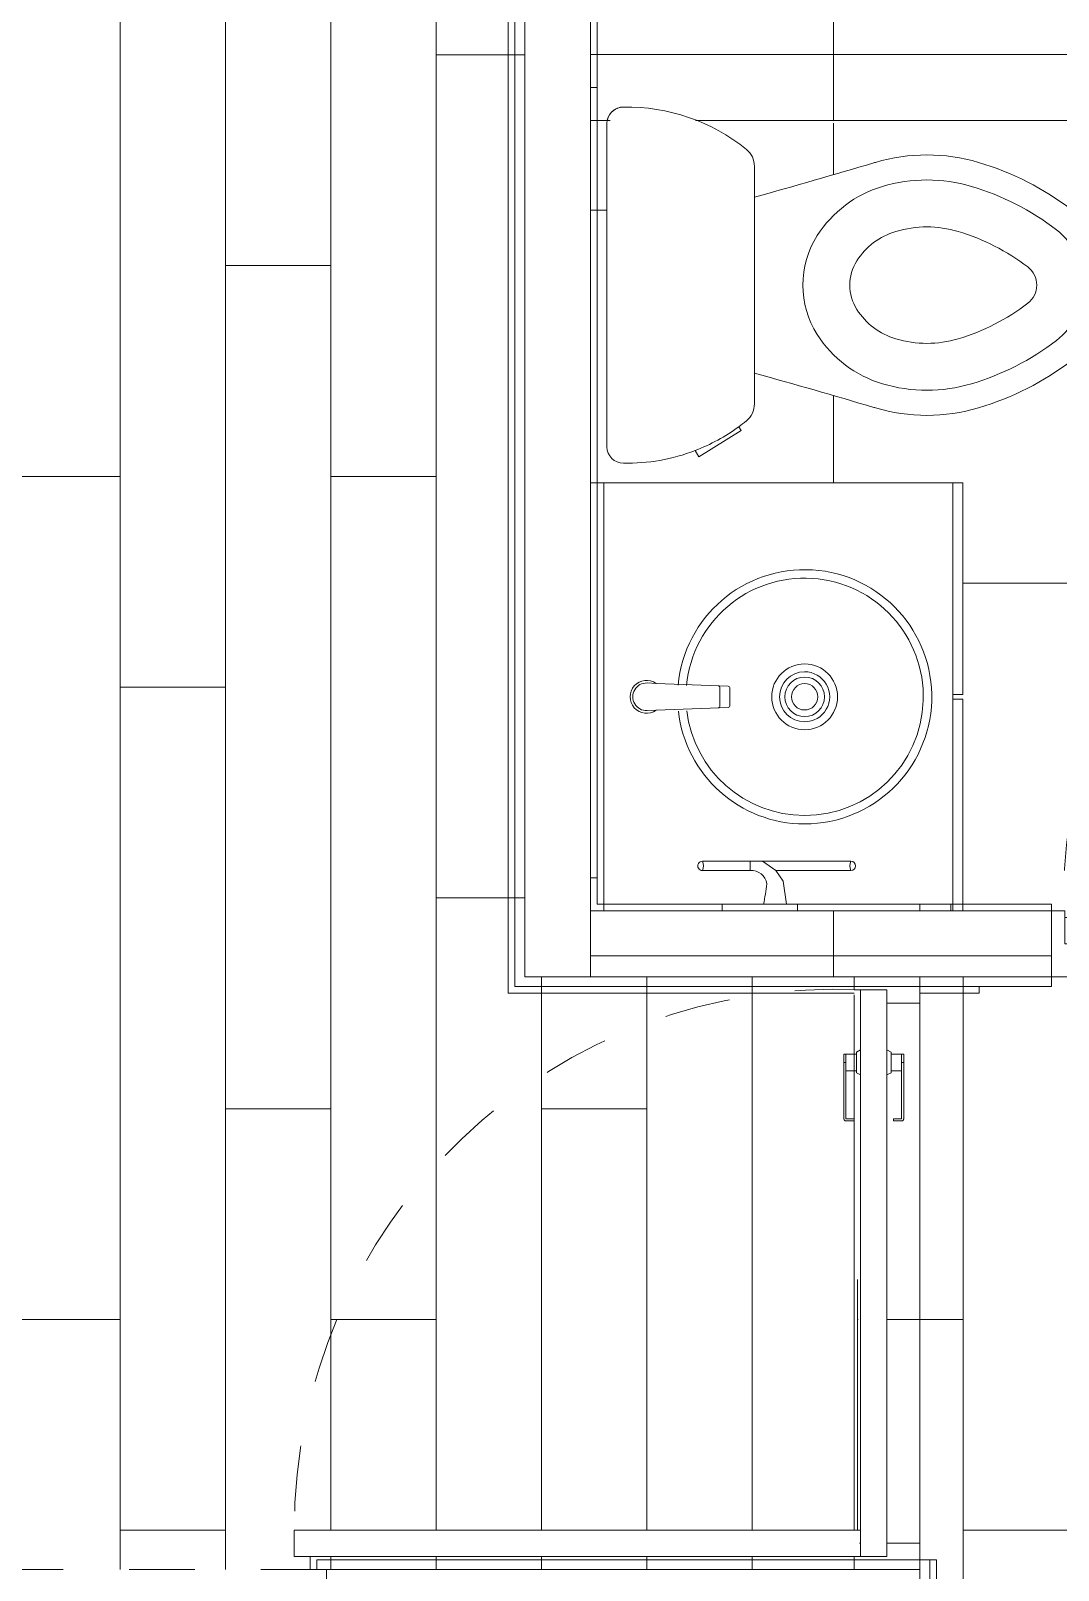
# Model space of a CAD drawing. Header units: metres. Extents: x 3856 to 4207, y -1118 to -691.
# Drawn here: x 3999.007 to 4000.567, y -987.728 to -985.391 of the extents above; entities that cross this region are included whole.
import ezdxf

# ---------------------------------------------------------------- set-up
doc = ezdxf.new("R2010")
doc.units = ezdxf.units.M
doc.linetypes.add('Basculante', pattern=[0.003, 0.002, -0.001])
doc.linetypes.add('Derribado', pattern=[0.0048000000000000004, 0.0032, -0.0016])
for name, color, linetype, lineweight in [('Basculante', 7, 'Basculante', 9), ('Casework', 7, 'Continuous', 9), ('Detail Items', 7, 'Continuous', 9), ('Doors', 7, 'Continuous', 9), ('Floors', 7, 'Continuous', 9), ('Furniture', 7, 'Continuous', 9), ('Linea de proyección', 7, 'Derribado', 9), ('Líneas medias', 7, 'Continuous', 9), ('Panel', 7, 'Continuous', 9), ('Plumbing Fixtures', 7, 'Continuous', 9), ('Surface Pattern', 7, 'Continuous', 9), ('Walls', 7, 'Continuous', 9)]:
    doc.layers.add(name, color=color, linetype=linetype, lineweight=lineweight)
doc.layers.add('ROA-E00-URB-A101-MASTER_PLAN cambio estaciomientos_dwg', color=7, linetype='Continuous', lineweight=9, true_color=0x767676)

# ---------------------------------------------------------------- blocks, each defined once
blk = doc.blocks.new('Espejo Dilatado - Espejo Dilatado 0_80_1_20-5493459-IMPLANTACIÓN - KIT COMERCIAL')
at = {"layer": 'Furniture'}
for p, q in [((3999.86676111189, -985.4773450428956), (3999.856761111889, -985.4773450428956)), ((3999.856761111889, -985.4773450428956), (3999.856761111889, -986.6773450428957)), ((3999.856761111889, -986.6773450428957), (3999.856761111889, -985.4773450428956)), ((3999.856761111889, -985.4773450428956), (3999.86676111189, -985.4773450428956)), ((3999.86676111189, -986.6773450428957), (3999.86676111189, -985.4773450428956)), ((3999.86676111189, -985.4773450428956), (3999.86676111189, -986.6773450428957)), ((3999.856761111889, -986.6773450428957), (3999.86676111189, -986.6773450428957)), ((3999.86676111189, -986.6773450428957), (3999.856761111889, -986.6773450428957))]:
    blk.add_line(p, q, dxfattribs=at)
blk = doc.blocks.new('Toilet-Pressure_Lite_1_0-Kohler-Highline-3519-TR - SANITARIO ACUACER PLUS REDONDO BLANCO REF_ 320381001 CORONA O SIMILAR-5486827-IMPLANTACIÓN - KIT COMERCIAL')
at = {"layer": 'Plumbing Fixtures', "color": 254, "true_color": 0xd4d4d4}
for p, q in [((0.2453633312441978, -0.02488760880128695), (-0.2453633312441851, -0.02488760880128532)), ((-0.2511235076043945, -0.1586168025067784), (-0.2604864728247689, -0.1643996283855014)), ((-0.2604864728247689, -0.1643996283855014), (-0.2208485963497019, -0.2285772582551908)), ((-0.2208485963497019, -0.2285772582551908), (-0.2150025343455673, -0.2249665689222257)), ((-0.1801879070843139, -0.2486238226514315), (-0.1335038235810955, -0.2486238226514318)), ((-0.1335038235810976, -0.2486238226514313), (0.1335038235811084, -0.2486238226514322)), ((0.1335038235811085, -0.2486238226514326), (0.1801879070843915, -0.2486238226514327))]:
    blk.add_line(p, q, dxfattribs=at)
for centre, radius, start, end in [((-0.2453633312441852, -0.04991166875583894), 0.02502405995455369, 89.99999999999942, 179.9901267725375), ((0.2453633312441978, -0.04991166875583894), 0.02502405995455361, 0.009873227428799128, 89.99999999999955), ((0.01867325192090464, -0.05474585009522057), 0.2891011349082466, 179.041033857832, 201.0565576279492), ((-0.01867325192089106, -0.05474585009522097), 0.2891011349082456, 321.0401872936812, 0.9589661421662968), ((0.0186732519209162, -0.05474585009521459), 0.2891011349082593, 201.0565576279491, 216.0714011282932), ((0.0186732519211403, -0.05474585009503905), 0.2891011349085438, 216.0714011282955, 218.9598127063157), ((-0.1807751328754266, -0.2160244707817613), 0.03260464041286635, 218.9598127063169, 271.03198128461), ((-11.2240854769846, 2.8397080849147), 11.5125494736006, 343.499834416691, 344.4393742477518), ((11.22408547696277, 2.839708084908398), 11.51254947357787, 195.5606257522464, 196.500165583309), ((0.1807751328754392, -0.2160244707817613), 0.03260464041286638, 268.9680187155031, 321.0401872936816), ((1.691979889528739e-17, -0.4619016384278686), 0.1397149858700203, 57.47528716592663, 122.5247128340887), ((0.02026089771574521, -0.493674626914924), 0.1773982284805788, 122.5247128340887, 163.475287165926), ((-0.02026089771573291, -0.4936746269149241), 0.1773982284805789, 16.52471283407371, 57.47528716592652), ((0, -0.4619016384278684), 0.0684932195923898, 57.47528716592697, 122.5247128340891), ((0.02026089771574526, -0.493674626914924), 0.1061764622029484, 122.5247128340891, 163.4752871659259), ((-0.02026089771573321, -0.4936746269149244), 0.1061764622029489, 16.5247128340742, 57.4752871659268), ((0.07766470487947394, -0.510705344583166), 0.2753751223644956, 163.4752871659259, 196.5247128342936), ((0.02026089771679765, -0.4936746269152477), 0.2154982284816792, 162.8318533002804, 163.475287165923), ((0.07766470487947363, -0.510705344583166), 0.237275122364496, 163.4752871659259, 196.5247128342936), ((-0.0776647048794614, -0.510705344583166), 0.2372751223644962, 343.475287165705, 16.52471283407368), ((-0.02026089771699315, -0.4936746269153044), 0.2154982284818946, 16.52471283407571, 17.16814669972034), ((-0.07766470487946132, -0.510705344583166), 0.2753751223644956, 343.4752871657053, 16.52471283407404), ((0.07766470487947408, -0.5107053445831659), 0.166053356086866, 163.475287165926, 196.5247128342936), ((-0.07766470487946121, -0.510705344583166), 0.1660533560868658, 343.4752871657053, 16.52471283407409), ((0.2319525351493265, -0.464930811379925), 0.3269882573959152, 196.5247128342937, 217.4752871657339), ((-0.2319525351493138, -0.464930811379925), 0.3269882573959152, 322.5247128342638, 343.4752871657054), ((0.2319525351493288, -0.4649308113799238), 0.3982100236735481, 196.5247128342936, 217.4752871657335), ((-0.231952535149313, -0.4649308113799255), 0.3982100236735447, 322.5247128342634, 343.4752871657051), ((0.2319525351493348, -0.4649308113799206), 0.436310023673554, 196.5247128342939, 217.4752871657337), ((-0.2319525351493077, -0.4649308113799281), 0.4363100236735383, 322.5247128342636, 343.4752871657055), ((0, -0.6427553522047058), 0.03471519007403445, 217.4752871657339, 322.524712834264), ((3.383959779057477e-17, -0.6427553522047058), 0.1059369563516646, 217.4752871657334, 322.5247128342636), ((-5.075939668586216e-17, -0.6427553522047058), 0.1440369563516639, 217.4752871657338, 322.524712834264)]:
    blk.add_arc(centre, radius, start, end, dxfattribs=at)
blk = doc.blocks.new('COUR-PUERTA-SIMPLE - P-04 90 cm x 2_10 cm-12032438-IMPLANTACIÓN - KIT COMERCIAL')
at = {"layer": 'Detail Items'}
for p, q in [((0.3899999999999993, -0.03999999999998913), (0.4300000000000015, -0.03999999999998932)), ((0.3899999999999973, -0.8999999999999879), (0.3900000000000016, -0.03999999999998915)), ((0.3900000000000016, -0.03999999999998912), (0.3899999999999973, -0.8999999999999879)), ((0.4300000000000015, -0.03999999999998932), (0.3900000000000016, -0.03999999999998913)), ((0.4099999999999996, -0.03999999999998909), (0.4099999999999996, -0.04146767998336611)), ((0.4300000000000015, -0.03999999999998932), (0.4299999999999973, -0.899999999999988)), ((0.4299999999999973, -0.8999999999999881), (0.4300000000000015, -0.03999999999998942)), ((0.4299999999999973, -0.899999999999988), (0.3899999999999973, -0.8999999999999879)), ((0.3899999999999973, -0.8999999999999879), (0.4299999999999973, -0.899999999999988))]:
    blk.add_line(p, q, dxfattribs=at)
at = {"layer": 'Doors'}
for p, q in [((-0.4500000000000018, 0.05000000000000356), (-0.4099999999999955, 0.05000000000000348)), ((-0.4500000000000021, -0.04999999999999603), (-0.4500000000000018, 0.05000000000000356)), ((-0.4099999999999955, 0.05000000000000348), (-0.4099999999999955, 7.698508497355761e-16)), ((0.4099999999999946, 0.05000000000000192), (0.4500000000000011, 0.05000000000000188)), ((0.4099999999999944, -7.714048429156676e-16), (0.4099999999999946, 0.05000000000000192)), ((0.4500000000000011, 0.05000000000000188), (0.4500000000000011, -0.04999999999999755)), ((-0.3326999999987722, 0.0254000000039965), (-0.3326999999987722, 0.02222500000404271)), ((-0.319999999999969, 0.02540000000006156), (-0.3326999999999687, 0.02540000000006156)), ((-0.3199999999999689, 0.02540000000006156), (-0.2342443741382885, 0.02540000000006122)), ((-0.2342443741382885, 0.02540000000006099), (-0.319999999999969, 0.02540000000006121)), ((-0.3199999999999673, 0.02540000000006121), (-0.3199999999999673, 0.02222500000006084)), ((-0.3199999999999614, 0.02222500000006119), (-0.3199999999999614, 0.02540000000006124)), ((-0.4300000000000009, 7.952305480785055e-16), (-0.430000000000001, -0.04999999999999606)), ((-0.4099999999999955, 7.714048429156676e-16), (-0.4300000000000009, 7.952305480785055e-16)), ((-0.3357437563311982, 0.006350000003927199), (-0.3390499999987491, 3.950299287680536e-12)), ((-0.3042562436675182, 0.006350000000019384), (-0.3357437563324197, 0.006350000000019384)), ((-0.3042562436675183, 0.006350000000019384), (-0.3357437563324197, 0.006350000000019384)), ((-0.3326999999999687, 0.02222500000006084), (-0.3199999999999689, 0.02222500000006084)), ((-0.3326999999987722, 0.0222250000039734), (-0.3326999999987722, 0.006350000003927199)), ((-0.3072999999999689, 0.02222499999999738), (-0.332699999999969, 0.02222499999999738)), ((-0.3072999999999689, 0.02222499999999738), (-0.332699999999969, 0.02222499999999738)), ((-0.332699999999969, 0.006350000000019412), (-0.3072999999999689, 0.006350000000019412)), ((-0.332699999999969, 0.006350000000019412), (-0.3072999999999689, 0.006350000000019412)), ((-0.319999999999969, 0.02222500000006084), (-0.2342443741382885, 0.02222500000006062)), ((-0.2342443741382885, 0.02222500000006085), (-0.3199999999999689, 0.02222500000006119)), ((-0.307299999998726, 0.006350000003927199), (-0.307299999998726, 0.0222250000039734)), ((-0.3009499999987491, 3.950299287680536e-12), (-0.3042562436663, 0.006350000003927199)), ((-0.2342443741382885, 0.02222500000006062), (-0.2342443741382885, 0.009881210761383201)), ((-0.2342443741382885, 0.00988121076138343), (-0.2342443741382885, 0.02222500000006085)), ((-0.2342443741382885, 0.009881210761383201), (-0.231099999999969, 0.009881210761383192)), ((-0.231099999999969, 0.009881210761383416), (-0.2342443741382885, 0.009881210761383428)), ((-0.231099999999969, 0.009881210761383192), (-0.2310999999999689, 0.02225562586174137)), ((-0.2310999999999689, 0.02225562586174159), (-0.231099999999969, 0.009881210761383416)), ((0.43, -8.417599950400976e-16), (0.4099999999999944, -7.714048429156676e-16)), ((0.4299999999999998, -0.03999999999997289), (0.43, -8.375300453167256e-16)), ((-0.3390499999987491, -0.03999999999604061), (-0.3357437563311982, -0.04634999999608681)), ((-0.3357437563324199, -0.04635000000001084), (-0.3042562436675185, -0.04635000000001084)), ((-0.33574375633242, -0.04635000000001084), (-0.3042562436675186, -0.04635000000001084)), ((-0.3326999999987722, -0.04634999999608681), (-0.3326999999987722, -0.06222499999606371)), ((-0.3072999999999692, -0.04635000000001088), (-0.3326999999999692, -0.04635000000001088)), ((-0.3072999999999692, -0.04635000000001088), (-0.3326999999999692, -0.04635000000001088)), ((-0.307299999998726, -0.06222499999606371), (-0.307299999998726, -0.04634999999608681)), ((-0.3042562436663, -0.04634999999608681), (-0.3009499999987491, -0.03999999999604061)), ((-0.430000000000001, -0.04999999999999606), (-0.4500000000000021, -0.04999999999999603)), ((-0.3326999999987722, -0.06222499999606371), (-0.3326999999987722, -0.06539999999608681)), ((-0.3199999999999692, -0.0622250000000523), (-0.332699999999969, -0.0622250000000523)), ((-0.3326999999999692, -0.06222499999998884), (-0.3072999999999692, -0.06222499999998884)), ((-0.3326999999999692, -0.06222499999998884), (-0.3072999999999692, -0.06222499999998884)), ((-0.332699999999969, -0.06540000000005301), (-0.3199999999999693, -0.06540000000005301)), ((-0.3199999999999693, -0.0622250000000523), (-0.2342443741382888, -0.06222500000005208)), ((-0.2342443741382888, -0.06222500000005231), (-0.3199999999999692, -0.06222500000005265)), ((-0.3199999999999676, -0.06540000000005268), (-0.3199999999999676, -0.0622250000000523)), ((-0.3199999999999616, -0.06222500000005265), (-0.3199999999999616, -0.0654000000000527)), ((-0.3199999999999692, -0.06540000000005303), (-0.2342443741382888, -0.06540000000005268)), ((-0.2342443741382888, -0.06540000000005244), (-0.3199999999999693, -0.06540000000005267)), ((-0.2342443741382888, -0.06222500000005209), (-0.2342443741382888, -0.04988121076137467)), ((-0.2342443741382888, -0.0498812107613749), (-0.2342443741382888, -0.06222500000005231)), ((-0.2342443741382888, -0.04988121076137467), (-0.2310999999999692, -0.04988121076137465)), ((-0.2310999999999692, -0.04988121076137488), (-0.2342443741382888, -0.04988121076137489)), ((-0.2310999999999692, -0.04988121076137467), (-0.2310999999999692, -0.06225562586173284)), ((-0.2310999999999692, -0.06225562586173306), (-0.2310999999999692, -0.04988121076137488)), ((0.4500000000000011, -0.04999999999999755), (0.4299999999999998, -0.04999999999999767))]:
    blk.add_line(p, q, dxfattribs=at)
at = {"layer": 'Doors', "flags": 128}
for points in [[(-0.2342443741382885, 0.02540000000006122), (-0.2335446850683215, 0.02532116397553206), (-0.2328800813299698, 0.02508860906940505), (-0.2322838889298179, 0.02471399655573814), (-0.231786003444292, 0.0242161110702122), (-0.2314113909306251, 0.02361991867006024), (-0.2311788360244981, 0.02295531493170854), (-0.231099999999969, 0.02225562586174159)], [(-0.231099999999969, 0.02225562586174137), (-0.2311788360244981, 0.02295531493170832), (-0.2314113909306251, 0.02361991867006001), (-0.231786003444292, 0.02421611107021197), (-0.2322838889298179, 0.0247139965557379), (-0.2328800813299698, 0.02508860906940482), (-0.2335446850683215, 0.02532116397553183), (-0.2342443741382885, 0.02540000000006099)], [(-0.2342443741382887, -0.06540000000005268), (-0.2335446850683218, -0.06532116397552352), (-0.2328800813299701, -0.06508860906939652), (-0.2322838889298182, -0.0647139965557296), (-0.2317860034442923, -0.06421611107020367), (-0.2314113909306253, -0.0636199186700517), (-0.2311788360244984, -0.06295531493170001), (-0.2310999999999692, -0.06225562586173306)], [(-0.2310999999999692, -0.06225562586173284), (-0.2311788360244984, -0.06295531493169979), (-0.2314113909306253, -0.06361991867005148), (-0.2317860034442923, -0.06421611107020343), (-0.2322838889298182, -0.06471399655572938), (-0.2328800813299701, -0.06508860906939629), (-0.2335446850683218, -0.06532116397552329), (-0.2342443741382887, -0.06540000000005246)]]:
    blk.add_lwpolyline(points, dxfattribs=at)
at = {"layer": 'Linea de proyección'}
blk.add_arc((0.3899999999999987, -0.07906976744185282), 0.8209302325581358, 177.2721449367939, 269.9999999999992, dxfattribs=at)
at = {"layer": 'Panel'}
for p, q in [((-0.4300000000000103, -0.0399999999999907), (-0.4300000000000103, -7.613909502879324e-16)), ((-0.4300000000000103, -7.613909502879324e-16), (0.4299999999999994, -7.613909502879324e-16)), ((0.4299999999999994, -7.613909502879324e-16), (0.4299999999999994, -0.0399999999999907)), ((0.3899999999999733, -0.0399999999999907), (-0.4300000000000103, -0.0399999999999907))]:
    blk.add_line(p, q, dxfattribs=at)
blk = doc.blocks.new('COUR-PUERTA-SIMPLE - P-05 _ 80 cm x 210 cm-12032437-IMPLANTACIÓN - KIT COMERCIAL')
at = {"layer": 'Detail Items'}
for p, q in [((0.3799999999999979, 0.7999999999999883), (0.3399999999999979, 0.7999999999999882)), ((0.3399999999999979, 0.7999999999999882), (0.3400000000000016, 0.03999999999998915)), ((0.3399999999999979, 0.799999999999988), (0.3799999999999979, 0.7999999999999882)), ((0.3400000000000016, 0.0399999999999892), (0.3399999999999979, 0.799999999999988)), ((0.3800000000000016, 0.0399999999999894), (0.3799999999999979, 0.7999999999999883)), ((0.3799999999999979, 0.7999999999999883), (0.3800000000000016, 0.03999999999998942)), ((0.3399999999999995, 0.0399999999999892), (0.3800000000000016, 0.0399999999999894)), ((0.3800000000000016, 0.0399999999999894), (0.3400000000000016, 0.0399999999999892)), ((0.3599999999999997, 0.03999999999998916), (0.3599999999999997, 0.04146767998336619))]:
    blk.add_line(p, q, dxfattribs=at)
at = {"layer": 'Doors'}
for p, q in [((-0.3800000000000011, 0.04999999999999614), (-0.4000000000000015, 0.04999999999999611)), ((-0.4000000000000015, 0.04999999999999611), (-0.4000000000000013, -0.05000000000000346)), ((-0.380000000000001, -7.106315536020694e-16), (-0.3800000000000011, 0.04999999999999614)), ((-0.2827000000011052, 0.06539999999587891), (-0.2827000000011052, 0.0622249999958558)), ((-0.269999999999969, 0.06540000000005268), (-0.2826999999999688, 0.06540000000005268)), ((-0.2826999999999688, 0.06222500000005265), (-0.2699999999999691, 0.06222500000005265)), ((-0.2827000000011052, 0.0622249999958558), (-0.2827000000011052, 0.0463499999958789)), ((-0.257299999999969, 0.06222499999998884), (-0.282699999999969, 0.06222499999998884)), ((-0.257299999999969, 0.06222499999998884), (-0.282699999999969, 0.06222499999998884)), ((-0.269999999999969, 0.06540000000005267), (-0.1842443741382885, 0.06540000000005244)), ((-0.1842443741382885, 0.06540000000005268), (-0.269999999999969, 0.06540000000005303)), ((-0.2699999999999614, 0.0654000000000527), (-0.2699999999999614, 0.06222500000005265)), ((-0.2699999999999674, 0.0622250000000523), (-0.2699999999999674, 0.06540000000005268)), ((-0.269999999999969, 0.06222500000005265), (-0.1842443741382886, 0.06222500000005231)), ((-0.1842443741382885, 0.06222500000005208), (-0.269999999999969, 0.0622250000000523)), ((-0.257300000001059, 0.0463499999958789), (-0.257300000001059, 0.0622249999958558)), ((-0.1842443741382886, 0.06222500000005231), (-0.1842443741382886, 0.0498812107613749)), ((-0.1842443741382886, 0.04988121076137467), (-0.1842443741382886, 0.06222500000005209)), ((-0.1842443741382886, 0.04988121076137489), (-0.1810999999999691, 0.04988121076137488)), ((-0.1810999999999691, 0.04988121076137465), (-0.1842443741382886, 0.04988121076137467)), ((-0.1810999999999691, 0.04988121076137488), (-0.181099999999969, 0.06225562586173306)), ((-0.181099999999969, 0.06225562586173284), (-0.1810999999999691, 0.04988121076137467)), ((0.4000000000000012, 0.0499999999999978), (0.3800000000000007, 0.04999999999999757)), ((0.4000000000000015, -0.05000000000000197), (0.4000000000000012, 0.0499999999999978)), ((-0.2857437563335312, 0.0463499999958789), (-0.2890500000010821, 0.0399999999958327)), ((-0.2542562436675183, 0.04635000000001085), (-0.2857437563324197, 0.04635000000001085)), ((-0.2542562436675183, 0.04635000000001085), (-0.2857437563324197, 0.04635000000001085)), ((-0.282699999999969, 0.04635000000001088), (-0.257299999999969, 0.04635000000001088)), ((-0.282699999999969, 0.04635000000001088), (-0.257299999999969, 0.04635000000001088)), ((-0.2509500000010821, 0.0399999999958327), (-0.254256243668633, 0.0463499999958789)), ((0.3800000000000007, 0.03999999999997279), (0.3800000000000007, 7.360112519450013e-16)), ((0.3800000000000007, 7.360112519446048e-16), (0.3599999999999951, 6.868058484392306e-16)), ((0.3599999999999951, 6.868058484392306e-16), (0.3599999999999953, -0.05000000000000203)), ((-0.3599999999999954, -6.868058484392306e-16), (-0.380000000000001, -7.106315536020694e-16)), ((-0.3599999999999954, -0.0500000000000034), (-0.3599999999999954, -6.852518552591391e-16)), ((-0.2890500000010821, -4.158209776505828e-12), (-0.2857437563335312, -0.006350000004135109)), ((-0.2857437563324194, -0.006350000000019389), (-0.254256243667518, -0.006350000000019389)), ((-0.2857437563324194, -0.006350000000019389), (-0.254256243667518, -0.006350000000019389)), ((-0.2827000000011052, -0.006350000004135109), (-0.2827000000011052, -0.02222500000418131)), ((-0.2572999999999688, -0.006350000000019412), (-0.2826999999999688, -0.006350000000019412)), ((-0.2572999999999688, -0.006350000000019412), (-0.2826999999999688, -0.006350000000019412)), ((-0.2827000000011052, -0.02222500000425062), (-0.2827000000011052, -0.02540000000420441)), ((-0.2699999999999688, -0.02222500000006119), (-0.2826999999999686, -0.02222500000006119)), ((-0.2826999999999688, -0.02222499999999738), (-0.2572999999999688, -0.02222499999999738)), ((-0.2826999999999688, -0.02222499999999738), (-0.2572999999999688, -0.02222499999999738)), ((-0.2699999999999687, -0.02222500000006119), (-0.1842443741382883, -0.02222500000006085)), ((-0.1842443741382883, -0.02222500000006062), (-0.2699999999999688, -0.02222500000006084)), ((-0.2699999999999612, -0.02540000000006124), (-0.2699999999999612, -0.02222500000006119)), ((-0.2699999999999671, -0.02222500000006084), (-0.2699999999999671, -0.02540000000006121)), ((-0.257300000001059, -0.02222500000418131), (-0.257300000001059, -0.006350000004135109)), ((-0.254256243668633, -0.006350000004135109), (-0.2509500000010821, -4.158209776505828e-12)), ((-0.1842443741382883, -0.02222500000006085), (-0.1842443741382883, -0.00988121076138343)), ((-0.1842443741382883, -0.009881210761383201), (-0.1842443741382883, -0.02222500000006062)), ((-0.1842443741382883, -0.009881210761383428), (-0.1810999999999688, -0.009881210761383416)), ((-0.1810999999999688, -0.009881210761383192), (-0.1842443741382883, -0.009881210761383201)), ((-0.1810999999999688, -0.009881210761383416), (-0.1810999999999688, -0.02225562586174159)), ((-0.1810999999999688, -0.02225562586174137), (-0.1810999999999688, -0.009881210761383192)), ((-0.2826999999999686, -0.02540000000006121), (-0.2699999999999688, -0.02540000000006121)), ((-0.2699999999999688, -0.02540000000006121), (-0.1842443741382883, -0.02540000000006099)), ((-0.1842443741382883, -0.02540000000006122), (-0.2699999999999687, -0.02540000000006156)), ((-0.4000000000000013, -0.05000000000000346), (-0.3599999999999954, -0.0500000000000034)), ((0.3599999999999953, -0.05000000000000203), (0.4000000000000015, -0.05000000000000197))]:
    blk.add_line(p, q, dxfattribs=at)
at = {"layer": 'Doors', "flags": 128}
for points in [[(-0.1842443741382885, 0.06540000000005246), (-0.1835446850683216, 0.06532116397552329), (-0.1828800813299699, 0.06508860906939629), (-0.1822838889298179, 0.06471399655572938), (-0.181786003444292, 0.06421611107020343), (-0.1814113909306251, 0.06361991867005148), (-0.1811788360244981, 0.06295531493169979), (-0.181099999999969, 0.06225562586173284)], [(-0.181099999999969, 0.06225562586173306), (-0.1811788360244981, 0.06295531493170001), (-0.1814113909306251, 0.0636199186700517), (-0.181786003444292, 0.06421611107020367), (-0.1822838889298179, 0.0647139965557296), (-0.1828800813299699, 0.06508860906939652), (-0.1835446850683216, 0.06532116397552352), (-0.1842443741382885, 0.06540000000005268)], [(-0.1842443741382882, -0.02540000000006099), (-0.1835446850683213, -0.02532116397553183), (-0.1828800813299696, -0.02508860906940482), (-0.1822838889298176, -0.0247139965557379), (-0.1817860034442917, -0.02421611107021197), (-0.1814113909306248, -0.02361991867006001), (-0.1811788360244979, -0.02295531493170832), (-0.1810999999999687, -0.02225562586174137)], [(-0.1810999999999687, -0.02225562586174159), (-0.1811788360244979, -0.02295531493170854), (-0.1814113909306248, -0.02361991867006024), (-0.1817860034442917, -0.0242161110702122), (-0.1822838889298176, -0.02471399655573814), (-0.1828800813299696, -0.02508860906940505), (-0.1835446850683213, -0.02532116397553206), (-0.1842443741382882, -0.02540000000006122)]]:
    blk.add_lwpolyline(points, dxfattribs=at)
at = {"layer": 'Linea de proyección'}
blk.add_arc((0.3399999999999991, 0.07894736842104483), 0.7210526315789428, 90.00000000000045, 183.0963153979561, dxfattribs=at)
at = {"layer": 'Panel'}
for p, q in [((0.3399999999999767, 0.0399999999999907), (-0.3800000000000104, 0.0399999999999907)), ((-0.3800000000000104, 0.0399999999999907), (-0.3800000000000104, 7.613909502879324e-16)), ((0.3799999999999995, 7.613909502879324e-16), (0.3799999999999995, 0.0399999999999907)), ((-0.3800000000000104, 7.613909502879324e-16), (0.3799999999999995, 7.613909502879324e-16))]:
    blk.add_line(p, q, dxfattribs=at)
blk = doc.blocks.new('COUR-PUERTA_VANO - 90 cm x 235 cm-5925603-IMPLANTACIÓN - KIT COMERCIAL')
at = {"layer": 'Basculante'}
for p, q in [((0.4418113432835847, 0.05000000000000198), (-0.4581886567164151, 0.05000000000000198)), ((-0.4581886567164151, -0.04999999999999642), (0.4418113432835847, -0.04999999999999642))]:
    blk.add_line(p, q, dxfattribs=at)
at = {"layer": 'Líneas medias'}
for p, q in [((-0.4581886567164151, 0.05000000000000198), (-0.4581886567164151, -0.04999999999999642)), ((0.4418113432835846, -0.04999999999999642), (0.4418113432835846, 0.05000000000000198))]:
    blk.add_line(p, q, dxfattribs=at)
blk = doc.blocks.new('Lavm_Vessel_ManantialDuo_34_5x34_5x13_5_Corona - Lavm_Vessel_ManantialDuo_34_5x34_5x13_5_Corona-V227-IMPLANTACIÓN - KIT COMERCIAL')
at = {"layer": 'Detail Items', "color": 253, "true_color": 0xaaaaaa}
for radius in [0.04999999999999995, 0.02999999999999998, 0.01999999999999999]:
    blk.add_circle((1.887826457046718e-14, 2.535631795676227e-14), radius, dxfattribs=at)
for radius, start, end in [(0.193, 3.702555429209836e-13, 264.7666959234288), (0.1801707449424514, 3.702555429209845e-13, 264.5064414240857), (0.1801707449424513, 276.7225750044457, 4.452776554048924e-14), (0.1929999999999999, 276.4669895084692, 4.452776554048924e-14)]:
    blk.add_arc((1.887826457046718e-14, 2.535631795676227e-14), radius, start, end, dxfattribs=at)
blk = doc.blocks.new('NN1020001_Lvm Monocontrol Inna Alta _1_ - Mate Black-10382052-IMPLANTACIÓN - KIT COMERCIAL')
at = {"layer": 'Detail Items', "color": 253, "true_color": 0xaaaaaa}
for p, q in [((-0.02044600698847921, 0.01438613214964396), (-0.01611425438931898, 0.1236188750848673)), ((-0.0131166105288506, 0.1265000000000254), (0.01311661052888796, 0.1265000000000255)), ((0.01611425438935636, 0.1236188750848675), (0.02044600698851774, 0.01438613214964241)), ((-0.01371541874779379, 0.1114000000000254), (0.01371541874783128, 0.1114000000000254)), ((-0.02044600698847921, 0.01438613214964396), (-0.0209835070232599, 0.0008321255939197423)), ((0.02044600698851774, 0.0143861321496424), (0.02098350702329746, 0.0008321255939183804))]:
    blk.add_line(p, q, dxfattribs=at)
for centre, radius, start, end in [((-0.01311661052885059, 0.1235000000000254), 0.002999999999999999, 90.00000000000087, 177.7290585680902), ((0.013116610528888, 0.1235000000000255), 0.002999999999999977, 2.270941431911201, 90.00000000000132), ((-0.01371541874779378, 0.1084000000000254), 0.002999999999999996, 90.0000000000001, 177.7290585680897), ((0.01371541874783131, 0.1084000000000254), 0.003000000000000009, 2.270941431911067, 90.00000000000065), ((1.867945798039728e-14, 2.528875442386891e-14), 0.02500000000000003, 144.8691781891978, 35.13082181079821), ((1.867945798039728e-14, 2.528875442386891e-14), 0.021, 177.7290585680867, 2.270941431909292)]:
    blk.add_arc(centre, radius, start, end, dxfattribs=at)
blk = doc.blocks.new('Toallero_Argolla_Koral_KR6030001_Corona - Toallero Argolla Koral-11037230-IMPLANTACIÓN - KIT COMERCIAL')
at = {"layer": 'Detail Items'}
for p, q in [((0.1099999999999921, -0.005000000000000018), (0.1449999999999921, -0.004999999999999722)), ((0.1148838230067134, -0.03990153530138434), (0.1099999999999921, -0.005000000000000023)), ((0.1263553517337344, -0.0562845761871641), (0.1148838230067134, -0.03990153530138435)), ((0.01220771190640989, -0.05628457618716505), (0.1263553517337344, -0.05628457618716412)), ((0.1263553517337344, -0.05628457618716411), (0.1463714513156819, -0.0702999999999998)), ((0.1650624516674739, -0.05628457618716379), (0.165062451667474, -0.07029999999999975)), ((0.1650624516674739, -0.05628457618716379), (0.2377922880935741, -0.0562845761871632)), ((0.2377922880935742, -0.07029999999999965), (0.01220771190640993, -0.07030000000000003))]:
    blk.add_line(p, q, dxfattribs=at)
for centre, radius, start, end in [((0.4391131728103722, -0.06750010191260072), 0.3006805965799491, 168.0029044793016, 173.9970955206966), ((0.1636529133654086, -0.03248599587409855), 0.02384028571855642, 188.6104549666306, 273.3895450333691), ((0.01220771190640994, -0.06329228809358253), 0.007007711906417502, 90.00000000000125, 270.0000000000005), ((-0.0004140354596614811, -0.06329228809358262), 0.01443663855391126, 330.9605567649495, 29.0394432350517), ((0.2504140354596464, -0.06329228809358138), 0.01443663855391128, 150.9605567649489, 209.0394432350504), ((0.2377922880935741, -0.06329228809358144), 0.007007711906418242, 270.0000000000007, 90.00000000000087)]:
    blk.add_arc(centre, radius, start, end, dxfattribs=at)
blk = doc.blocks.new('EDIFICIO TIPO A_rvt-3-IMPLANTACIÓN - KIT COMERCIAL')
at = {"layer": 'Surface Pattern', "true_color": 0x808080}
h = blk.add_hatch(dxfattribs=at)
h.set_pattern_fill('FP_65', color=8, style=0, pattern_type=2)
h.set_pattern_definition([(270, (6041.701999999999, 1034.412), (0.16, 9.797174393178826e-18), []), (0, (6041.701999999999, 1034.412), (0.32, 0.32), [0.16, -1.12]), (0, (6041.861999999999, 1033.772), (0.32, 0.32), [0.16, -1.12])])
h.paths.add_polyline_path([(4001.505124172546, -996.0273450428974), (4004.9567611119, -996.0273450428974), (4004.9567611119, -987.8273450428972), (4001.4567611119, -987.8273450428972), (4001.4567611119, -989.027345042898), (4001.3567611119, -989.027345042898), (4001.3567611119, -987.6373450428966), (4001.4067611119, -987.6373450428966), (4001.4067611119, -986.9173450428966), (4001.3567611119, -986.9173450428966), (4001.3567611119, -986.8273450428976), (4000.3567611119, -986.8273450428976), (4000.3567611119, -986.8673450428965), (4000.3067611119, -986.8673450428965), (4000.3067611119, -987.6873450428967), (4000.3567611119, -987.6873450428967), (4000.3567611119, -990.6273450428974), (4000.2567611119, -990.6273450428974), (4000.2567611119, -990.327345042897), (3998.9817611119, -990.327345042897), (3998.9817611119, -991.5673450428965), (3999.931761111898, -991.5673450428965), (3999.931761111898, -991.6073450428964), (3998.9817611119, -991.6073450428964), (3998.9817611119, -991.6273450428979), (4001.4567611119, -991.6273450428979), (4001.4567611119, -991.7423450429229), (4001.591761111903, -991.7423450429229), (4001.591761111903, -993.542345042923), (4001.4567611119, -993.542345042923), (4001.465124172546, -996.0273450428974)])
h.paths.add_polyline_path([(4003.370152282888, -995.9513116508452), (4003.370152282888, -995.1513116508451), (4004.070152282889, -995.1513116508451), (4004.070152282889, -993.6365852307084), (4004.870152282853, -993.6365852307084), (4004.870152282853, -995.9513116508452), (4004.070152282889, -995.9513116508452)])
h.paths.add_polyline_path([(4002.825430786211, -994.627345042896), (4002.825430786211, -994.127345042896), (4003.425430786211, -994.127345042896), (4003.425430786211, -994.627345042896), (4003.370152282888, -994.627345042896)])
h.paths.add_polyline_path([(4004.306761111899, -992.0273449466002), (4002.7067611119, -992.0273449466002), (4002.7067611119, -991.3273449465817), (4004.306761111899, -991.3273449465817)])
h.paths.add_polyline_path([(3999.6567611119, -990.2273450428969), (3999.6567611119, -990.1293450428959), (3998.556761111899, -990.1293450428959), (3998.556761111899, -990.1143450428959), (3999.6567611119, -990.1143450428959), (3999.6567611119, -987.8273450428975), (3998.555942642222, -987.8293450428961), (3998.555942642222, -990.2273450428969), (3998.61761875873, -990.2273450428969)])
h.paths.add_polyline_path([(3999.455942642223, -987.7273450428971), (4000.2567611119, -987.7273450428971), (4000.2567611119, -987.7073450428966), (3999.4067611119, -987.7073450428966), (3999.4067611119, -987.6673450428967), (4000.2667611119, -987.6673450428967), (4000.2567611119, -986.8273450428976), (3999.756761111899, -986.8273450428976), (3999.756761111899, -984.5273450428977), (3996.406761111899, -984.5273450428977), (3996.406761111899, -987.7273450428971), (3999.4067611119, -987.7273450428971)])
h.paths.add_polyline_path([(4004.9567611119, -987.7273450428971), (4004.9567611119, -984.5273450428971), (4002.0567611119, -984.5297908984704), (4002.0567611119, -986.7148450428962), (4002.0817611119, -986.7148450428962), (4002.0817611119, -986.7298450428963), (4002.0567611119, -986.7298450428963), (4002.0567611119, -986.8273450428976), (4001.4567611119, -986.8273450428976), (4001.4567611119, -987.6173450428967), (4002.2067611119, -987.6173450428967), (4002.2067611119, -987.6573450428966), (4001.4567611119, -987.6573450428966), (4001.4567611119, -987.7273450428971), (4002.617959966483, -987.7273450428971)])
h.paths.add_polyline_path([(3996.527301208203, -987.2949508443644), (3996.527301208203, -986.8949508443644), (3996.927301208204, -986.8949508443644), (3996.927301208204, -987.2949508443644)])
h.paths.add_polyline_path([(3996.527301208203, -986.7949508443642), (3996.527301208203, -985.1949508443661), (3998.427301208202, -985.1949508443661), (3998.427301208202, -986.7949508443642), (3997.284171689478, -986.7949508443642)])
h.paths.add_polyline_path([(3996.787976082217, -985.0949508443643), (3996.527301208203, -985.0949508443643), (3996.527301208203, -984.6949508443645), (3996.927301208204, -984.6949508443645), (3996.927301208204, -985.0949508443643)])
h = blk.add_hatch(dxfattribs=at)
h.set_pattern_fill('FP_77', color=8, style=0, pattern_type=2)
h.set_pattern_definition([(180, (4000.791, 1042.612), (-6.93150088317402e-17, -0.5660000000000001), []), (270, (4000.791, 1042.612), (0.5660000000000001, 3.46575044158701e-17), [])])
h.paths.add_polyline_path([(3999.856761111899, -985.427345042896), (4001.356761111899, -985.427345042896), (4001.356761111899, -984.5273450428964), (3999.856761111899, -984.5273450428964), (3999.856761111899, -985.173838112038)])
h.paths.add_polyline_path([(4000.217943314329, -985.1002950429224), (4000.099856481871, -985.0902950429225), (4000.107988209855, -984.8817950429225), (4000.241277838109, -984.8902950429224), (4000.231731896563, -985.0902950429225), (4000.221125294845, -985.1002950429224)])
h = blk.add_hatch(dxfattribs=at)
h.set_pattern_fill('FP_67', color=8, style=0, pattern_type=2)
h.set_pattern_definition([(270, (4001.923, 1044.578), (0.5660000000000001, 3.46575044158701e-17), []), (0, (4001.923, 1044.578), (0, 0.5660000000000001), [])])
h.paths.add_polyline_path([(4000.148852146556, -986.8273450428961), (4000.556761111899, -986.8273450428961), (4000.556761111899, -986.7273450428961), (4001.296761111899, -986.737345042896), (4001.296761111899, -985.9773450428961), (4001.336761111899, -985.9773450428961), (4001.336761111899, -986.7273450428961), (4001.356761111899, -986.7273450428961), (4001.356761111899, -985.5273450428957), (4000.026558490346, -985.531981711653), (4000.093286570205, -985.5712169597599), (4000.10538493455, -985.6181473964251), (4000.10538493455, -985.6438412193157), (4000.286825634997, -985.5917097503353), (4000.289141819755, -985.5910084044107), (4000.393899401395, -985.580906195372), (4000.495727664173, -985.609200092863), (4000.587151311406, -985.6630350331266), (4000.628685542197, -985.713611268022), (4000.639787212406, -985.7446225435127), (4000.628685542197, -985.8410788177704), (4000.587151311406, -985.8916550526658), (4000.495727664173, -985.9454899929298), (4000.393899401395, -985.973783890421), (4000.289141819755, -985.9636816813826), (4000.286825634997, -985.962980335458), (4000.10538493455, -985.910848866478), (4000.10538493455, -985.9575329499818), (4000.081727680822, -985.9923475772428), (4000.015377914407, -986.0284685505014), (3999.906668468501, -986.0477324337245), (3999.8816487207, -986.0227083741414), (3999.8816487207, -985.5273450428958), (3999.856761111899, -985.531981711653), (3999.856761111899, -986.0773450428961), (4000.4217611119, -986.0773450428961), (4000.4217611119, -986.398845042896), (4000.4217611119, -986.4058450428962), (4000.4217611119, -986.7274466808877), (3999.856761111899, -986.7273450428961), (3999.856761111899, -986.8273450428961), (4000.1450559305, -986.8273450428961)])
h.paths.add_polyline_path([(4001.296761111899, -986.8273450428961), (4001.316761111899, -986.8273450428961), (4001.316761111899, -986.7773450428962), (4000.596761111899, -986.7773450428962), (4000.596761111899, -986.8273450428961), (4001.284512897232, -986.8273450428961)])
at = {"layer": 'Casework'}
for p, q in [((3999.876761111894, -986.077345042895), (3999.856761111894, -986.077345042895)), ((3999.856761111894, -986.077345042895), (3999.856761111894, -986.7273450428951)), ((3999.876761111894, -986.7273450428951), (3999.876761111894, -986.077345042895)), ((4000.406761111895, -986.077345042895), (3999.876761111894, -986.077345042895)), ((4000.421761111895, -986.0772434049034), (4000.406761111895, -986.0772434049034)), ((4000.406761111895, -986.7273450428951), (4000.406761111895, -986.077345042895)), ((4000.421761111895, -986.398845042895), (4000.421761111895, -986.0772434049034)), ((4000.406761111895, -986.398845042895), (4000.421761111895, -986.398845042895)), ((4000.421761111895, -986.405845042895), (4000.406761111895, -986.405845042895)), ((4000.421761111895, -986.7274466808867), (4000.421761111895, -986.405845042895)), ((3999.856761111894, -986.7273450428951), (3999.876761111894, -986.7273450428951)), ((3999.876761111894, -986.7273450428951), (4000.056778422408, -986.7273450428951)), ((4000.056778422408, -986.7273450428951), (4000.406761111895, -986.7273450428951)), ((4000.406761111895, -986.7274466808867), (4000.421761111895, -986.7274466808867))]:
    blk.add_line(p, q, dxfattribs=at)
for radius, start, end in [(0.03799999999955617, 90, 269.9999999999996), (0.03800000000001091, 269.9999999999996, 90)]:
    blk.add_arc((4000.181761111895, -986.4023450428953), radius, start, end, dxfattribs=at)
at = {"layer": 'Floors'}
for p, q in [((3999.756761111894, -986.8273450428965), (3999.756761111894, -984.5273450428965)), ((3999.856761111894, -984.5273450428954), (3999.856761111894, -985.4273450428951)), ((3999.856761111894, -985.4273450428951), (4001.356761111895, -985.4273450428951)), ((3999.886284590529, -985.5273450428949), (3999.856761111894, -985.5273450428949)), ((3999.856761111894, -985.5273450428949), (3999.856761111894, -986.077345042895)), ((4001.356761111895, -985.5273450428947), (4000.016139600709, -985.5273450428949)), ((3999.856761111894, -986.7273450428952), (3999.856761111894, -986.8273450428951)), ((4000.256761111895, -986.8273450428965), (3999.756761111894, -986.8273450428965)), ((3999.856761111894, -986.8273450428951), (4000.256761111895, -986.8273450428951)), ((4000.556761111895, -986.8273450428965), (4000.356761111895, -986.8273450428965)), ((4000.356761111895, -986.8273450428951), (4000.556761111895, -986.8273450428951)), ((3999.455942642218, -987.727345042896), (4000.256761111895, -987.727345042896)), ((4000.356761111895, -987.727345042896), (4000.356761111895, -990.6273450428963))]:
    blk.add_line(p, q, dxfattribs=at)
at = {"layer": 'Walls'}
for p, q in [((3999.74176111189, -984.5423450429228), (3999.74176111189, -986.8423450429228)), ((3999.74176111189, -986.8423450429228), (3999.74176111189, -984.5423450429228)), ((3999.73176111189, -984.5523450429229), (3999.73176111189, -986.8423450429228)), ((3999.73176111189, -986.8423450429228), (3999.73176111189, -984.5523450429229)), ((3999.856761111895, -986.6773450428951), (3999.856761111895, -985.4773450428951)), ((3999.866761111895, -985.4773450428951), (3999.856761111894, -985.4773450428951)), ((3999.866761111895, -985.4773450428951), (3999.866761111895, -986.6773450428951)), ((3999.856761111894, -986.6773450428951), (3999.866761111895, -986.6773450428951)), ((4000.05635440214, -986.7173450428954), (4000.05635440214, -986.7273450428953)), ((4000.05635440214, -986.7173450428954), (4000.17065440214, -986.7173450428954)), ((4000.17065440214, -986.7273450428953), (4000.17065440214, -986.7173450428954)), ((4000.356761111894, -986.7173450428954), (4000.356761111894, -986.7273450428954)), ((4000.356761111894, -986.7173450428954), (4000.403537775048, -986.7173450428954)), ((4000.403537775048, -986.7273450428953), (4000.403537775048, -986.7173450428954)), ((4000.17065440214, -986.7273450428954), (4000.05635440214, -986.7273450428954)), ((4000.403537775048, -986.7273450428954), (4000.356761111894, -986.7273450428954)), ((3999.73176111189, -986.8523450429228), (3999.73176111189, -986.8423450429228)), ((3999.73176111189, -986.8423450429228), (3999.73176111189, -986.8523450429228)), ((3999.73176111189, -986.8523450429228), (4000.256761111895, -986.8523450429228)), ((4000.256761111895, -986.8523450429228), (3999.73176111189, -986.8523450429228)), ((3999.74176111189, -986.8423450429228), (4000.256761111895, -986.8423450429228)), ((4000.256761111895, -986.8423450429228), (3999.74176111189, -986.8423450429228)), ((4000.256761111895, -987.6673450428955), (4000.256761111895, -986.8549946244196)), ((4000.356761111895, -986.8423450429489), (4000.446761111895, -986.8423450429489)), ((4000.446761111895, -986.8423450429489), (4000.356761111895, -986.8423450429489)), ((4000.356761111895, -986.8523450429489), (4000.446761111895, -986.8523450429489)), ((4000.446761111895, -986.8523450429489), (4000.356761111895, -986.8523450429489)), ((4000.446761111895, -986.8423450429489), (4000.446761111895, -986.8523450429489)), ((4000.446761111895, -986.8423450429489), (4000.446761111895, -986.8523450429489)), ((4000.356761111895, -986.8673450428956), (4000.356761111895, -987.6873450428955)), ((3999.430942642211, -987.7073450428956), (3999.430942642211, -987.727345042895)), ((3999.430942642211, -987.727345042895), (3999.430942642211, -987.7073450428956)), ((4000.256761111895, -987.7123450429463), (3999.440942642212, -987.7123450429463)), ((3999.440942642212, -987.7123450429463), (4000.256761111895, -987.7123450429463)), ((3999.440942642212, -987.7123450429463), (3999.440942642212, -987.727345042895)), ((3999.440942642212, -987.727345042895), (3999.440942642212, -987.7123450429463)), ((4000.371761111895, -990.6423450429226), (4000.371761111895, -987.7123450429211)), ((4000.371761111895, -987.7123450429211), (4000.371761111895, -990.6423450429226)), ((4000.371761111895, -987.7123450429211), (4000.381761111895, -987.7123450429211)), ((4000.371761111895, -987.7123450429211), (4000.381761111895, -987.7123450429211)), ((4000.381761111895, -990.6523450429227), (4000.381761111895, -987.7123450429211)), ((4000.381761111895, -987.7123450429211), (4000.381761111895, -990.6523450429227))]:
    blk.add_line(p, q, dxfattribs=at)
at = {"layer": 'Walls', "lineweight": 18}
for p, q in [((3999.741761111889, -984.5423450429226), (3999.741761111889, -986.8423450429225)), ((3999.756761111889, -986.8273450429226), (3999.756761111889, -984.5273450429225)), ((3999.856761111895, -984.5252950429211), (3999.856761111895, -986.7273450428954)), ((3999.866761111895, -986.7173450428954), (3999.866761111895, -984.5352950429212)), ((4000.556761111894, -986.7173450428954), (3999.866761111895, -986.7173450428954)), ((4000.556761111894, -986.7273450428954), (4000.556761111894, -986.7173450428954)), ((3999.856761111895, -986.7273450428954), (3999.866761111895, -986.7273450428954)), ((3999.866761111895, -986.7273450428954), (4000.556761111894, -986.7273450428954)), ((4000.556761111894, -986.8273450429225), (3999.756761111889, -986.8273450429225)), ((4000.556761111894, -986.8423450429225), (4000.556761111894, -986.8273450429225)), ((3999.741761111889, -986.8423450429225), (3999.756761111889, -986.8423450429225)), ((3999.756761111889, -986.8423450429225), (4000.556761111894, -986.8423450429225)), ((3999.44094264221, -987.7123450429212), (3999.44094264221, -987.727345042895)), ((3999.455942642211, -987.7123450429212), (3999.44094264221, -987.7123450429212)), ((4000.371761111896, -987.7123450429212), (3999.455942642211, -987.7123450429212)), ((4000.371761111896, -987.7273450429212), (4000.371761111896, -987.7123450429212)), ((3999.455942642211, -987.7273450429212), (4000.356761111896, -987.7273450429212)), ((4000.356761111896, -987.7273450429212), (4000.356761111896, -990.6273450429223)), ((4000.371761111896, -990.6273450429223), (4000.371761111896, -987.7273450429212))]:
    blk.add_line(p, q, dxfattribs=at)
at = {"layer": 'Doors', "lineweight": 9}
blk.add_blockref('COUR-PUERTA-SIMPLE - P-05 _ 80 cm x 210 cm-12032437-IMPLANTACIÓN - KIT COMERCIAL', (4000.956761111895, -986.777345042895), dxfattribs=at)
for name, p, rotation in [('COUR-PUERTA-SIMPLE - P-04 90 cm x 2_10 cm-12032438-IMPLANTACIÓN - KIT COMERCIAL', (4000.306761111895, -987.2773450428956), 270), ('COUR-PUERTA_VANO - 90 cm x 235 cm-5925603-IMPLANTACIÓN - KIT COMERCIAL', (3998.997753985502, -987.7773450428949), 180)]:
    blk.add_blockref(name, p, dxfattribs=dict(at, rotation=rotation))
at = {"layer": 'Furniture', "lineweight": 9}
blk.add_blockref('Espejo Dilatado - Espejo Dilatado 0_80_1_20-5493459-IMPLANTACIÓN - KIT COMERCIAL', (0, 0), dxfattribs=at)
at = {"layer": 'Furniture', "lineweight": 9, "rotation": 180}
blk.add_blockref('Toallero_Argolla_Koral_KR6030001_Corona - Toallero Argolla Koral-11037230-IMPLANTACIÓN - KIT COMERCIAL', (4000.264261111894, -986.7223450428953), dxfattribs=at)
at = {"layer": 'Plumbing Fixtures', "lineweight": 9}
for name, p, rotation in [('Toilet-Pressure_Lite_1_0-Kohler-Highline-3519-TR - SANITARIO ACUACER PLUS REDONDO BLANCO REF_ 320381001 CORONA O SIMILAR-5486827-IMPLANTACIÓN - KIT COMERCIAL', (3999.856761111894, -985.7773450428963), 90.0000000000799), ('Lavm_Vessel_ManantialDuo_34_5x34_5x13_5_Corona - Lavm_Vessel_ManantialDuo_34_5x34_5x13_5_Corona-V227-IMPLANTACIÓN - KIT COMERCIAL', (4000.181761111895, -986.4023450428953), 270), ('NN1020001_Lvm Monocontrol Inna Alta _1_ - Mate Black-10382052-IMPLANTACIÓN - KIT COMERCIAL', (3999.941761111895, -986.4023450428953), 270)]:
    blk.add_blockref(name, p, dxfattribs=dict(at, rotation=rotation))
blk = doc.blocks.new('ROA-E00-URB-A101-MASTER_PLAN cambio estaciomientos_dwg_Espejo Dilatado - Espejo Dilatado 0_80_1_20-5493459-Master Plan - Etapa 1-7986550-IMPLANTACIÓN - KIT COMERCIAL')
at = {"layer": 'Furniture', "color": 253, "true_color": 0x999999, "flags": 128}
for points in [[(985.4773450428651, 3977.856761154924), (985.4773450428651, 3977.866761154925), (985.5273450428648, 3977.866761154925)], [(985.5273450428648, 3977.866761154925), (985.4773450428651, 3977.866761154925), (985.4773450428651, 3977.856761154924), (985.5273450428648, 3977.856761154924)]]:
    blk.add_lwpolyline(points, dxfattribs=at)
blk = doc.blocks.new('ROA-E00-URB-A101-MASTER_PLAN cambio estaciomientos_dwg_Toilet-Pressure_Lite_1_0-Kohler-Highline-3519-TR - SANITARIO ACUACER PLUS REDONDO BLANCO REF_ 320381001 CORONA O SIMILAR-5486827-Master Plan - Etapa 1-7986493-IMPLANTACIÓN - KIT COMERCIAL')
at = {"layer": 'Plumbing Fixtures', "color": 8, "true_color": 0x808080}
blk.add_arc((0.2453633312441978, -0.04991166875583894), 0.02502405995455364, 0.009873227428799128, 78.2085941667357, dxfattribs=at)
blk = doc.blocks.new('ROA-E00-URB-A101-MASTER_PLAN cambio estaciomientos_dwg_ROA-E01-ARQ-R23_rvt-3-Master Plan - Etapa 1-7986584-IMPLANTACIÓN - KIT COMERCIAL')
at = {"layer": 'Surface Pattern', "true_color": 0x808080}
h = blk.add_hatch(dxfattribs=at)
h.set_pattern_fill('FP_1454', color=8, style=0, pattern_type=2)
h.set_pattern_definition([(0, (-1044.478, 4001.923), (0, 0.5660000000000001), []), (90, (-1044.478, 4001.923), (-0.5660000000000001, 3.46575044158701e-17), [])])
h.paths.add_polyline_path([(985.5273450428647, 4001.323657817932), (985.5273450428647, 4001.356761111907), (985.4273450428686, 4001.356761111907), (985.4273450428691, 3999.856761111906), (985.5273450428647, 3999.860941350677), (985.5226684968545, 3999.89096033076), (985.5069576520432, 3999.906668468507), (985.5226684968545, 4000.005631104364), (985.5273450428647, 4000.019034414809), (985.5273450428647, 4001.321061469615)])
at = {"layer": 'Walls', "flags": 128}
for points in [[(985.427345042865, 3999.856761111906), (985.4773450428647, 3999.856761111906), (985.4773450428647, 3999.866761111907), (985.427345042865, 3999.866761111907)], [(985.5273450428648, 3999.866761111907), (985.4773450428647, 3999.866761111907), (985.4773450428647, 3999.856761111906)]]:
    blk.add_lwpolyline(points, dxfattribs=at)
at = {"rotation": 180}
blk.add_blockref('ROA-E00-URB-A101-MASTER_PLAN cambio estaciomientos_dwg_Toilet-Pressure_Lite_1_0-Kohler-Highline-3519-TR - SANITARIO ACUACER PLUS REDONDO BLANCO REF_ 320381001 CORONA O SIMILAR-5486827-Master Plan - Etapa 1-7986493-IMPLANTACIÓN - KIT COMERCIAL', (985.7773450428648, 3999.856761111902), dxfattribs=at)
blk.add_blockref('ROA-E00-URB-A101-MASTER_PLAN cambio estaciomientos_dwg_Espejo Dilatado - Espejo Dilatado 0_80_1_20-5493459-Master Plan - Etapa 1-7986550-IMPLANTACIÓN - KIT COMERCIAL', (0, 21.99999995697776))
blk = doc.blocks.new('ROA-E00-URB-A101-MASTER_PLAN cambio estaciomientos_dwg_ROA-E01-EST-R23_rvt-3-Master Plan - Etapa 1-7986862-IMPLANTACIÓN - KIT COMERCIAL')
at = {"layer": 'Walls'}
blk.add_line((985.5273450428648, 3999.856761111907), (985.427345042865, 3999.856761111907), dxfattribs=at)
blk = doc.blocks.new('ROA-E00-URB-A101-MASTER_PLAN cambio estaciomientos_dwg-7942325-IMPLANTACIÓN - KIT COMERCIAL')
for name in ['ROA-E00-URB-A101-MASTER_PLAN cambio estaciomientos_dwg_ROA-E01-EST-R23_rvt-3-Master Plan - Etapa 1-7986862-IMPLANTACIÓN - KIT COMERCIAL', 'ROA-E00-URB-A101-MASTER_PLAN cambio estaciomientos_dwg_ROA-E01-ARQ-R23_rvt-3-Master Plan - Etapa 1-7986584-IMPLANTACIÓN - KIT COMERCIAL']:
    blk.add_blockref(name, (0, 0))

msp = doc.modelspace()

# ---------------------------------------------------------------- block references
at = {"lineweight": 5}
msp.add_blockref('EDIFICIO TIPO A_rvt-3-IMPLANTACIÓN - KIT COMERCIAL', (0, 0), dxfattribs=at)
at = {"layer": 'ROA-E00-URB-A101-MASTER_PLAN cambio estaciomientos_dwg', "color": 7, "rotation": 269.9999999999999}
msp.add_blockref('ROA-E00-URB-A101-MASTER_PLAN cambio estaciomientos_dwg-7942325-IMPLANTACIÓN - KIT COMERCIAL', (0, 0), dxfattribs=at)

doc.saveas('drawing.dxf')
